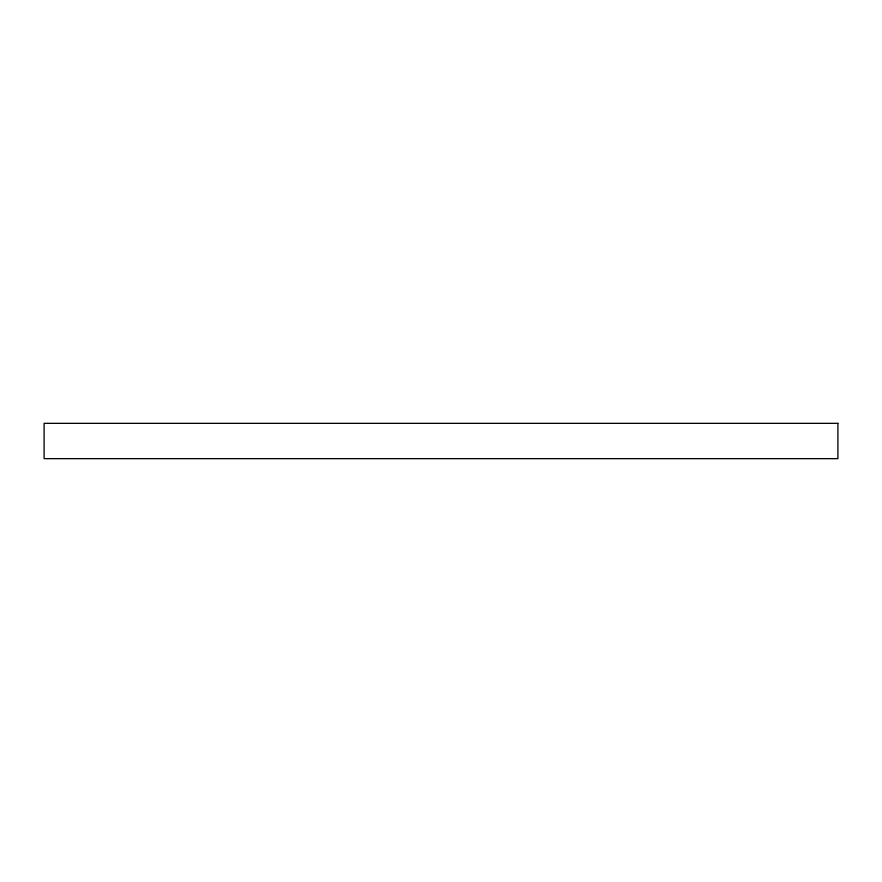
<?xml version="1.0" encoding="UTF-8"?>
<svg xmlns="http://www.w3.org/2000/svg" width="882" height="882" viewBox="0 0 882 882"><rect width="100%" height="100%" fill="white"/><g stroke="black" fill="none" stroke-linecap="round" stroke-linejoin="round"><path stroke-width="1.32" d="M837.9 423.349L44.1 423.349L44.1 458.651L837.9 458.651L837.9 423.349"/></g></svg>
